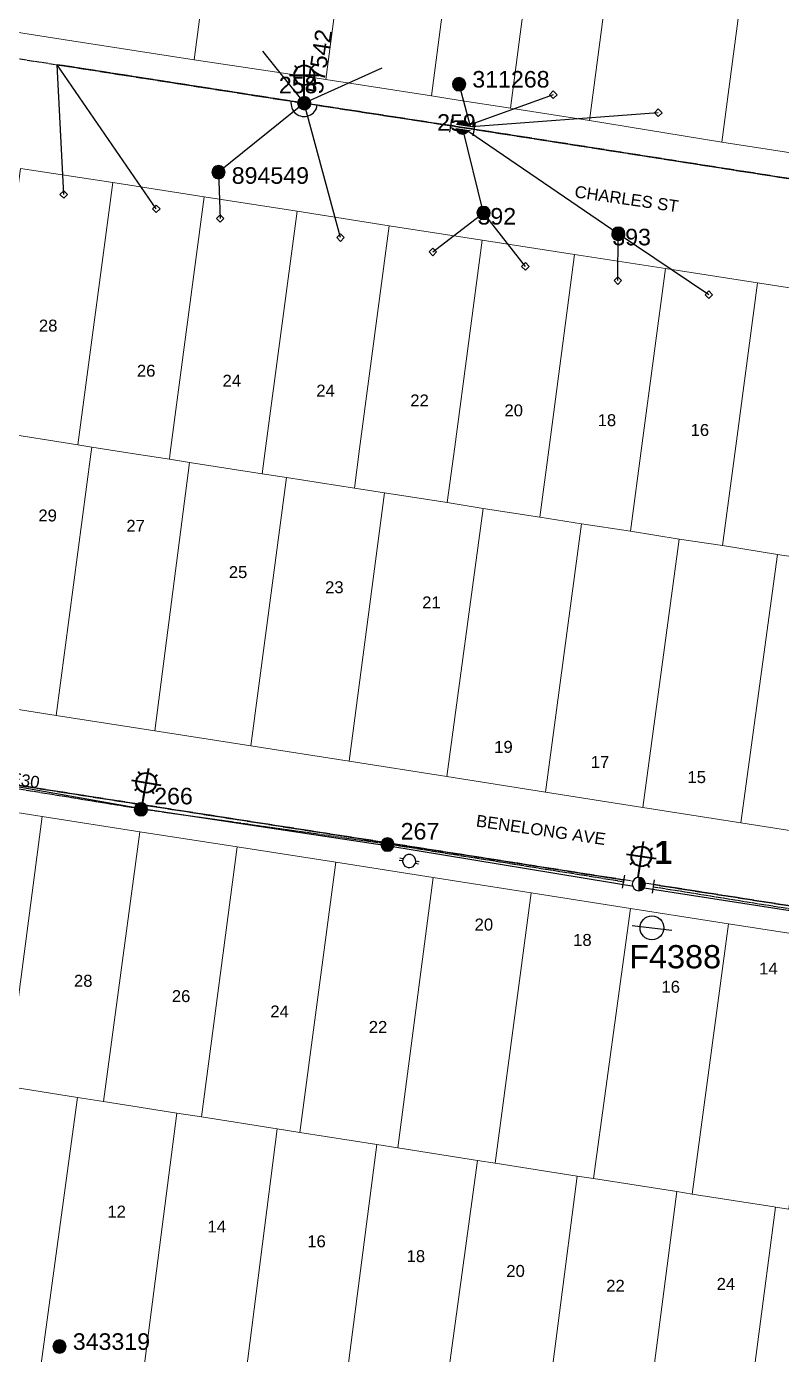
# Model space of a CAD drawing. Header units: metres. Extents: x 307654 to 309013, y 6251411 to 6251903.
# Drawn here: x 308042.2 to 308156.1, y 6251538.1 to 6251738.3 of the extents above; entities that cross this region are included whole.
import ezdxf
from ezdxf.enums import TextEntityAlignment as Align

# ---------------------------------------------------------------- set-up
doc = ezdxf.new("R2010")
doc.units = ezdxf.units.M
doc.linetypes.add('Cable Exist OH', pattern=[1, 1, 0])
doc.layers.get('0').update_dxf_attribs({"color": 6})
for name, color, linetype, lineweight in [('Cadastre Land Parcels_SP_EXT', 9, 'Continuous', 5), ('Cadastre Road Names_SP_HV_LV_SL_EXT', 9, 'Continuous', 5), ('Cadastre Roads_SP_EXT', 9, 'Continuous', 5)]:
    doc.layers.add(name, color=color, linetype=linetype, lineweight=lineweight)
for name, color, linetype in [('Equip_SP_HV_NEW', 2, 'Continuous'), ('Equip_SP_LV_EXT', 7, 'Continuous'), ('Equip_SP_SL_EXT', 7, 'Continuous'), ('Mains_HV_EXT', 7, 'Continuous'), ('Mains_HV_MOD_Hardwired', 2, 'Continuous'), ('Mains_LV_EXT', 7, 'Continuous'), ('Mains_SL_EXT', 7, 'Continuous'), ('OH_Details_SP_MISC', 7, 'Continuous'), ('Services_SP_EXT', 7, 'Continuous'), ('SupportsOH_SP_TR_HV_LV_SL_EXT', 7, 'Continuous'), ('SupportsOH_SP_TR_HV_LV_SL_NEW', 2, 'Continuous')]:
    doc.layers.add(name, color=color, linetype=linetype)
doc.styles.add('HVSW_LABEL', font='arial.ttf')
doc.styles.add('iecARIAL', font='arial.ttf', dxfattribs={"height": 2})
doc.styles.add('iecARIALBOLD', font='arialbd.ttf')
doc.styles.add('POLE_LABEL', font='arial.ttf')
doc.styles.get("Standard").update_dxf_attribs({"font": 'arial.ttf'})

# ---------------------------------------------------------------- blocks, each defined once
blk = doc.blocks.new('LV_OH_LINKS_OPEN_EXT')
for p, q in [((-0.17, 4.97), (-0.17, 5.46)), ((0.17, 4.97), (0.17, 5.46)), ((-0.17, 3), (-0.17, 2.5)), ((0.17, 3), (0.17, 2.5))]:
    blk.add_line(p, q)
blk.add_lwpolyline([(0, 2.99, 1), (0, 4.98, 1)], format="xyb", close=True)
at = {"flags": 9}
for tag, p in [('ACTUAL_STATUS', (0, 0)), ('CONSTRUCTED_VOLTAGE', (0, -0.2)), ('OPERATING_VOLTAGE', (0, -0.6)), ('ORIENTATION', (0, -0.8)), ('OWNED_BY', (0, -1)), ('STATE', (0, -1.2)), ('SWITCH_TYPE', (0, -1.4)), ('NO_PHASES', (0, -0.4)), ('USAGE', (0, -1.6)), ('LEGEND', (0, -1.8)), ('NOTES', (0, -2))]:
    blk.add_attdef(tag, text='', height=0.2, dxfattribs=at).set_placement(p, align=Align.MIDDLE_LEFT)
at = {"flags": 1}
blk.add_attdef('Z', (0, 0), '', height=0.2, dxfattribs=at)
blk = doc.blocks.new('SL_LANTERN_EXT')
at = {"lineweight": 40}
for p, q in [((0, 1.97), (0, 6.47)), ((-2.25, 4.22), (2.25, 4.22)), ((-1.46, 5.68), (-1.06, 5.28)), ((1.46, 5.68), (1.06, 5.28)), ((-1.46, 2.76), (-1.06, 3.16)), ((0, 0), (0, 2.72)), ((1.46, 2.76), (1.06, 3.16))]:
    blk.add_line(p, q, dxfattribs=at)
blk.add_circle((0, 4.22), 1.5, dxfattribs=at)
at = {"style": 'iecARIAL', "flags": 8}
blk.add_attdef('ASSET_NUM', (1.5, 1.5), '', height=2.5, dxfattribs=at)
for tag, p, height, flags in [('OPERATING_VOLTAGE', (0.98, -1.65), 0.2, 9), ('ORIENTATION', (0.98, -1.85), 0.2, 9), ('OWNED_BY', (0.98, -2.05), 0.2, 9), ('CONSTRUCTED_VOLTAGE', (0.98, -0.65), 0.2, 9), ('CONTROL_TYPE', (0.98, -0.85), 0.2, 9), ('LANTERN_PURPOSE', (0.98, -1.05), 0.2, 9), ('LANTERN_TYPE', (0.98, -1.25), 0.2, 9), ('NO_PHASES', (0.98, -1.45), 0.2, 9), ('LNUMBER', (2.18, -3.25), 2.5, 8), ('STATE', (0.98, -2.25), 0.2, 9), ('USAGE', (0.98, -2.45), 0.2, 9), ('CEXIST', (0.98, -2.65), 0.2, 9), ('CNEW', (0.98, -2.85), 0.2, 9), ('CNUMBER', (0.98, -3.05), 0.2, 9), ('CREMOVE', (0.98, -3.25), 0.2, 9), ('CREPLACE', (0.98, -3.45), 0.2, 9), ('LKINGHEIGHT', (0.98, -3.65), 0.2, 9), ('LBRACKET', (0.98, -3.85), 0.2, 9), ('LBRACKETVOCAB', (0.98, -4.05), 0.2, 9), ('LCATEGORY', (0.98, -4.25), 0.2, 9), ('LCHARGE1', (0.98, -4.45), 0.2, 9), ('LCHARGE1PERCENT', (0.98, -4.65), 0.2, 9), ('LCHARGE2', (0.98, -4.85), 0.2, 9), ('LCHARGE2PERCENT', (0.98, -5.05), 0.2, 9), ('LCHARGE3', (0.98, -5.25), 0.2, 9), ('LCHARGE3PERCENT', (0.98, -5.45), 0.2, 9), ('LEXIST', (0.98, -5.65), 0.2, 9), ('LLAMP', (0.98, -5.85), 0.2, 9), ('LLAMPVOCAB', (0.98, -6.05), 0.2, 9), ('LMAST', (0.98, -6.25), 0.2, 9), ('LMASTVOCAB', (0.98, -6.45), 0.2, 9), ('LNEW', (0.98, -6.65), 0.2, 9), ('LANTNUMBER', (0.98, -6.85), 0.2, 9), ('LOUTREACH', (0.98, -7.25), 0.2, 9), ('LOUTREACHVOCAB', (0.98, -7.45), 0.2, 9), ('LRATECODE', (0.98, -7.65), 0.2, 9), ('LREMOVE', (0.98, -7.85), 0.2, 9), ('LREPLACE', (0.98, -8.05), 0.2, 9), ('STREETNAME', (0.98, -9.25), 0.2, 9), ('SUBURB', (0.98, -9.45), 0.2, 1), ('LTYPE', (0.98, -8.25), 0.2, 9), ('LTYPEVOCAB', (0.98, -8.45), 0.2, 9), ('LEGEND', (0.98, -8.65), 0.2, 9), ('LOCATION', (0.98, -8.85), 0.2, 9), ('NOTES', (0.98, -9.05), 0.2, 9)]:
    blk.add_attdef(tag, p, '', height=height, dxfattribs=dict(flags=flags))
blk = doc.blocks.new('*U139')
at = {"lineweight": 40}
for p, q in [((0.25, 1.64), (0.93, 6.09)), ((-1.64, 4.2), (2.81, 3.53)), ((-0.64, 5.53), (-0.3, 5.07)), ((2.25, 5.09), (1.8, 4.75)), ((-1.07, 2.64), (-0.62, 2.97)), ((0, 0), (0.36, 2.38)), ((1.81, 2.2), (1.48, 2.66))]:
    blk.add_line(p, q, dxfattribs=at)
blk.add_circle((0.59, 3.86), 1.5, dxfattribs=at)
at = {"style": 'iecARIAL', "flags": 8}
blk.add_attdef('ASSET_NUM', (1.5, 1.5), '', height=2.5, dxfattribs=at)
for tag, p, height, flags in [('OPERATING_VOLTAGE', (0.98, -1.65), 0.2, 9), ('ORIENTATION', (0.98, -1.85), 0.2, 9), ('OWNED_BY', (0.98, -2.05), 0.2, 9), ('CONSTRUCTED_VOLTAGE', (0.98, -0.65), 0.2, 9), ('CONTROL_TYPE', (0.98, -0.85), 0.2, 9), ('LANTERN_PURPOSE', (0.98, -1.05), 0.2, 9), ('LANTERN_TYPE', (0.98, -1.25), 0.2, 9), ('NO_PHASES', (0.98, -1.45), 0.2, 9), ('LNUMBER', (2.18, -3.25), 2.5, 8), ('STATE', (0.98, -2.25), 0.2, 9), ('USAGE', (0.98, -2.45), 0.2, 9), ('CEXIST', (0.98, -2.65), 0.2, 9), ('CNEW', (0.98, -2.85), 0.2, 9), ('CNUMBER', (0.98, -3.05), 0.2, 9), ('CREMOVE', (0.98, -3.25), 0.2, 9), ('CREPLACE', (0.98, -3.45), 0.2, 9), ('LKINGHEIGHT', (0.98, -3.65), 0.2, 9), ('LBRACKET', (0.98, -3.85), 0.2, 9), ('LBRACKETVOCAB', (0.98, -4.05), 0.2, 9), ('LCATEGORY', (0.98, -4.25), 0.2, 9), ('LCHARGE1', (0.98, -4.45), 0.2, 9), ('LCHARGE1PERCENT', (0.98, -4.65), 0.2, 9), ('LCHARGE2', (0.98, -4.85), 0.2, 9), ('LCHARGE2PERCENT', (0.98, -5.05), 0.2, 9), ('LCHARGE3', (0.98, -5.25), 0.2, 9), ('LCHARGE3PERCENT', (0.98, -5.45), 0.2, 9), ('LEXIST', (0.98, -5.65), 0.2, 9), ('LLAMP', (0.98, -5.85), 0.2, 9), ('LLAMPVOCAB', (0.98, -6.05), 0.2, 9), ('LMAST', (0.98, -6.25), 0.2, 9), ('LMASTVOCAB', (0.98, -6.45), 0.2, 9), ('LNEW', (0.98, -6.65), 0.2, 9), ('LANTNUMBER', (0.98, -6.85), 0.2, 9), ('LOUTREACH', (0.98, -7.25), 0.2, 9), ('LOUTREACHVOCAB', (0.98, -7.45), 0.2, 9), ('LRATECODE', (0.98, -7.65), 0.2, 9), ('LREMOVE', (0.98, -7.85), 0.2, 9), ('LREPLACE', (0.98, -8.05), 0.2, 9), ('STREETNAME', (0.98, -9.25), 0.2, 9), ('SUBURB', (0.98, -9.45), 0.2, 1), ('LTYPE', (0.98, -8.25), 0.2, 9), ('LTYPEVOCAB', (0.98, -8.45), 0.2, 9), ('LEGEND', (0.98, -8.65), 0.2, 9), ('LOCATION', (0.98, -8.85), 0.2, 9), ('NOTES', (0.98, -9.05), 0.2, 9)]:
    blk.add_attdef(tag, p, '', height=height, dxfattribs=dict(flags=flags))
blk = doc.blocks.new('*U138')
at = {"lineweight": 40}
for p, q in [((0.31, 1.75), (1.1, 6.18)), ((-1.51, 4.36), (2.92, 3.57)), ((-0.48, 5.65), (-0.16, 5.19)), ((2.39, 5.14), (1.93, 4.82)), ((-0.99, 2.78), (-0.53, 3.1)), ((0, 0), (0.44, 2.49)), ((1.88, 2.27), (1.56, 2.73))]:
    blk.add_line(p, q, dxfattribs=at)
blk.add_circle((0.7, 3.96), 1.5, dxfattribs=at)
at = {"style": 'iecARIAL', "flags": 8}
blk.add_attdef('ASSET_NUM', (1.5, 1.5), '', height=2.5, dxfattribs=at)
for tag, p, height, flags in [('OPERATING_VOLTAGE', (0.98, -1.65), 0.2, 9), ('ORIENTATION', (0.98, -1.85), 0.2, 9), ('OWNED_BY', (0.98, -2.05), 0.2, 9), ('CONSTRUCTED_VOLTAGE', (0.98, -0.65), 0.2, 9), ('CONTROL_TYPE', (0.98, -0.85), 0.2, 9), ('LANTERN_PURPOSE', (0.98, -1.05), 0.2, 9), ('LANTERN_TYPE', (0.98, -1.25), 0.2, 9), ('NO_PHASES', (0.98, -1.45), 0.2, 9), ('LNUMBER', (2.18, -3.25), 2.5, 8), ('STATE', (0.98, -2.25), 0.2, 9), ('USAGE', (0.98, -2.45), 0.2, 9), ('CEXIST', (0.98, -2.65), 0.2, 9), ('CNEW', (0.98, -2.85), 0.2, 9), ('CNUMBER', (0.98, -3.05), 0.2, 9), ('CREMOVE', (0.98, -3.25), 0.2, 9), ('CREPLACE', (0.98, -3.45), 0.2, 9), ('LKINGHEIGHT', (0.98, -3.65), 0.2, 9), ('LBRACKET', (0.98, -3.85), 0.2, 9), ('LBRACKETVOCAB', (0.98, -4.05), 0.2, 9), ('LCATEGORY', (0.98, -4.25), 0.2, 9), ('LCHARGE1', (0.98, -4.45), 0.2, 9), ('LCHARGE1PERCENT', (0.98, -4.65), 0.2, 9), ('LCHARGE2', (0.98, -4.85), 0.2, 9), ('LCHARGE2PERCENT', (0.98, -5.05), 0.2, 9), ('LCHARGE3', (0.98, -5.25), 0.2, 9), ('LCHARGE3PERCENT', (0.98, -5.45), 0.2, 9), ('LEXIST', (0.98, -5.65), 0.2, 9), ('LLAMP', (0.98, -5.85), 0.2, 9), ('LLAMPVOCAB', (0.98, -6.05), 0.2, 9), ('LMAST', (0.98, -6.25), 0.2, 9), ('LMASTVOCAB', (0.98, -6.45), 0.2, 9), ('LNEW', (0.98, -6.65), 0.2, 9), ('LANTNUMBER', (0.98, -6.85), 0.2, 9), ('LOUTREACH', (0.98, -7.25), 0.2, 9), ('LOUTREACHVOCAB', (0.98, -7.45), 0.2, 9), ('LRATECODE', (0.98, -7.65), 0.2, 9), ('LREMOVE', (0.98, -7.85), 0.2, 9), ('LREPLACE', (0.98, -8.05), 0.2, 9), ('STREETNAME', (0.98, -9.25), 0.2, 9), ('SUBURB', (0.98, -9.45), 0.2, 1), ('LTYPE', (0.98, -8.25), 0.2, 9), ('LTYPEVOCAB', (0.98, -8.45), 0.2, 9), ('LEGEND', (0.98, -8.65), 0.2, 9), ('LOCATION', (0.98, -8.85), 0.2, 9), ('NOTES', (0.98, -9.05), 0.2, 9)]:
    blk.add_attdef(tag, p, '', height=height, dxfattribs=dict(flags=flags))
blk = doc.blocks.new('CCP_EXT')
at = {"flags": 9}
for tag, p in [('STATE', (0, -1.8)), ('NOTES', (0, -2))]:
    blk.add_attdef(tag, text='', height=0.2, dxfattribs=at).set_placement(p, align=Align.MIDDLE_LEFT)
blk.add_wipeout([(0, 0.57), (0.57, 0), (0, -0.57), (-0.57, 0)])
blk.add_lwpolyline([(-0.57, 0), (0, 0.57), (0.57, 0), (0, -0.57), (-0.57, 0)])
at = {"flags": 1}
blk.add_attdef('Z', (0, 0), '', height=0.2, dxfattribs=at)
at = {"flags": 9}
for tag, p in [('CCP_TYPE', (0, 0)), ('CONSTRUCTED_VOLTAGE', (0, -0.2)), ('OPERATING_VOLTAGE', (0, -0.6)), ('ORIENTATION', (0, -0.8)), ('OWNED_BY', (0, -1)), ('NO_PHASES', (0, -0.4)), ('USAGE', (0, -1.2)), ('LEGEND', (0, -1.4)), ('LIFE_SUPPORT', (0, -1.6))]:
    blk.add_attdef(tag, text='', height=0.2, dxfattribs=at).set_placement(p, align=Align.MIDDLE_LEFT)
blk = doc.blocks.new('POLE_EXT')
blk.add_hatch(color=256).paths.add_polyline_path([(-1, 0, 1), (1, 0, 1)])
blk.add_lwpolyline([(-1, 0, 1), (1, 0, 1)], format="xyb", close=True)
for tag, height, flags, p in [('pNumber', 2.5, 8, (-17.84, 2.07)), ('OWNED_BY', 0.2, 9, (1.35, -0.4)), ('SPECIAL_USE', 0.2, 9, (1.35, -0.8)), ('STATE', 0.2, 9, (1.35, -1)), ('cLV', 0.2, 9, (1.35, -1.4)), ('hDepth', 0.2, 9, (1.35, -1.6)), ('hDia', 0.2, 9, (1.35, -1.8)), ('cHV', 0.2, 9, (1.35, -2)), ('PARENT', 0.2, 9, (1.35, -0.6)), ('USAGE', 0.2, 9, (1.35, -1.2)), ('cLinedev', 0.2, 9, (1.35, -3.4)), ('pExisting', 0.2, 9, (1.35, -3.8)), ('LBRACKET', 0.2, 9, (1.35, -2.2)), ('LExisting', 0.2, 9, (1.35, -2.4)), ('LANTNUMBER', 0.2, 9, (1.35, -2.6)), ('LOther', 0.2, 9, (1.35, -2.8)), ('LRemove', 0.2, 9, (1.35, -3)), ('LEGEND', 0.2, 9, (1.35, -3.2)), ('LOCATION', 0.2, 9, (1.35, -3.6)), ('PFNUMBER', 0.2, 9, (1.35, -4)), ('pFooting', 0.2, 9, (1.35, -4.4)), ('pNew', 0.2, 9, (1.35, -4.6)), ('pRelocate', 0.2, 9, (1.35, -5)), ('pRemove', 0.2, 9, (1.35, -5.2)), ('pReplace', 0.2, 9, (1.35, -5.4)), ('pStay', 0.2, 9, (1.35, -5.6)), ('pType', 0.2, 9, (1.35, -5.8)), ('cspan', 0.2, 9, (1.35, -6)), ('NEWPFNUMBER', 0.2, 9, (1.35, -4.2)), ('STREETNAME', 0.2, 9, (1.35, -6.2)), ('SUBURB', 0.2, 9, (1.35, -6.4)), ('OPERATED_BY', 0.2, 9, (1.36, -7.01)), ('NOTES', 0.2, 9, (1.35, -6.6)), ('MAINTAINED_BY', 0.2, 9, (1.36, -6.81))]:
    blk.add_attdef(tag, text='', height=height, dxfattribs=dict(flags=flags)).set_placement(p, align=Align.MIDDLE_LEFT)
at = {"style": 'POLE_LABEL'}
for tag, height, flags, p in [('ASSET_NUM', 2.5, 8, (2, 2)), ('STRUCTURE_PLANT_NUMBER', 0.2, 9, (1.35, 0.03)), ('STREET_CODE', 0.2, 9, (1.35, -0.2))]:
    blk.add_attdef(tag, text='', height=height, dxfattribs=dict(at, flags=flags)).set_placement(p, align=Align.MIDDLE_LEFT)
at = {"flags": 1}
blk.add_attdef('Z', (1.35, -7.33), '', height=0.2, dxfattribs=at)
blk = doc.blocks.new('End Shackle_EXT')
at = {"flags": 9}
for tag, p in [('USAGE', (0, -1.4)), ('NOTES', (0, -1.6))]:
    blk.add_attdef(tag, text='', height=0.2, dxfattribs=at).set_placement(p, align=Align.MIDDLE_LEFT)
blk.add_wipeout([(0, 0.25), (1.81, 0.25), (1.82, -0.25), (0, -0.25)])
blk.add_line((1.81, -1), (1.81, 1))
at = {"flags": 1}
blk.add_attdef('Z', (0, 0), '', height=0.2, dxfattribs=at)
at = {"flags": 9}
for tag, p in [('CONNECTOR_TYPE', (0, 0)), ('CONSTRUCTED_VOLTAGE', (0, -0.2)), ('OPERATING_VOLTAGE', (0, -0.6)), ('ORIENTATION', (0, -0.8)), ('OWNED_BY', (0, -1)), ('STATE', (0, -1.2)), ('NO_PHASES', (0, -0.4))]:
    blk.add_attdef(tag, text='', height=0.2, dxfattribs=at).set_placement(p, align=Align.MIDDLE_LEFT)
blk = doc.blocks.new('*U137')
for p, q in [((-0.16, -3.76), (2.82, -4.11)), ((2.82, -4.11), (5.8, -4.46))]:
    blk.add_line(p, q)
blk.add_circle((2.82, -4.11), 1.8)
at = {"style": 'HVSW_LABEL'}
for tag, height, flags, p in [('ASSET_NUM', 3.5, 8, (2, 2)), ('STREET_CODE', 0.2, 9, (0, -0.2))]:
    blk.add_attdef(tag, text='', height=height, dxfattribs=dict(at, flags=flags)).set_placement(p, align=Align.MIDDLE_LEFT)
at = {"flags": 1}
blk.add_attdef('Z', (0, 0), '', height=0.2, dxfattribs=at)
at = {"flags": 9}
for tag, p in [('ACTUAL_STATUS', (0, -0.4)), ('CONSTRUCTED_VOLTAGE', (0, -0.6)), ('OPERATING_VOLTAGE', (0, -1)), ('ORIENTATION', (0, -1.2)), ('OWNED_BY', (0, -1.4)), ('STATE', (0, -1.6)), ('SWITCH_TYPE', (0, -1.8)), ('NO_PHASES', (0, -0.8)), ('USAGE', (0, -2)), ('SUBURB', (0, -2.4)), ('STREETNAME', (0, -2.6)), ('OPERATED_BY', (0, -3.43)), ('LEGEND', (0, -2.2)), ('LOCATION', (0, -2.8)), ('NOTES', (0, -3)), ('MAINTAINED_BY', (0, -3.22)), ('LABEL_ALIGNMENT', (0, -3.64))]:
    blk.add_attdef(tag, text='', height=0.2, dxfattribs=at).set_placement(p, align=Align.MIDDLE_LEFT)
blk = doc.blocks.new('*U142')
at = {"flags": 9}
for tag, p in [('OPERATED_BY', (0, -2.01)), ('USAGE', (0, -1.4)), ('NOTES', (0, -1.6)), ('MAINTAINED_BY', (0, -1.81))]:
    blk.add_attdef(tag, text='', height=0.2, dxfattribs=at).set_placement(p, align=Align.MIDDLE_LEFT)
blk.add_wipeout([(-0.11, 0.23), (1.77, 1.1), (1.99, 0.64), (0.11, -0.23)])
blk.add_line((2.3, -0.03), (1.46, 1.78))
at = {"flags": 1}
blk.add_attdef('Z', (0, 0), '', height=0.2, dxfattribs=at)
at = {"flags": 9}
for tag, p in [('CONNECTOR_TYPE', (0, 0)), ('CONSTRUCTED_VOLTAGE', (0, -0.2)), ('OPERATING_VOLTAGE', (0, -0.6)), ('ORIENTATION', (0, -0.8)), ('OWNED_BY', (0, -1)), ('STATE', (0, -1.2)), ('NO_PHASES', (0, -0.4))]:
    blk.add_attdef(tag, text='', height=0.2, dxfattribs=at).set_placement(p, align=Align.MIDDLE_LEFT)
blk = doc.blocks.new('*U141')
at = {"flags": 9}
for tag, p in [('STATE', (0, -1.2)), ('OPERATED_BY', (0, -2.01)), ('USAGE', (0, -1.4)), ('NOTES', (0, -1.6)), ('MAINTAINED_BY', (0, -1.81))]:
    blk.add_attdef(tag, text='', height=0.2, dxfattribs=at).set_placement(p, align=Align.MIDDLE_LEFT)
blk.add_wipeout([(-0.25, -0.02), (-0.39, 2.03), (0.11, 2.07), (0.25, 0.02)])
blk.add_line((0.85, 2.12), (-1.14, 1.98))
at = {"flags": 1}
blk.add_attdef('Z', (0, 0), '', height=0.2, dxfattribs=at)
at = {"flags": 9}
for tag, p in [('CONNECTOR_TYPE', (0, 0)), ('CONSTRUCTED_VOLTAGE', (0, -0.2)), ('OPERATING_VOLTAGE', (0, -0.6)), ('ORIENTATION', (0, -0.8)), ('OWNED_BY', (0, -1)), ('NO_PHASES', (0, -0.4))]:
    blk.add_attdef(tag, text='', height=0.2, dxfattribs=at).set_placement(p, align=Align.MIDDLE_LEFT)
blk = doc.blocks.new('POLE_REPLACE_NEW')
for tag, height, flags, p in [('ASSET_NUM', 2.5, 8, (2, 2)), ('cLinedev', 0.2, 9, (1.5, -3.2)), ('LExisting', 0.2, 9, (1.5, -2.2)), ('LANTNUMBER', 0.2, 9, (1.5, -2.4)), ('LOther', 0.2, 9, (1.5, -2.6)), ('LRemove', 0.2, 9, (1.5, -2.8)), ('LEGEND', 0.2, 9, (1.5, -3)), ('pExisting', 0.2, 9, (1.5, -3.4)), ('PFNUMBER', 0.2, 9, (1.5, -3.6)), ('NEWPFNUMBER', 0.2, 9, (1.5, -3.8)), ('pFooting', 0.2, 9, (1.5, -4)), ('cspan', 0.2, 9, (1.5, -5.6)), ('SUBURB', 0.2, 9, (1.5, -5.8)), ('STREETNAME', 0.2, 9, (1.5, -6)), ('pNew', 0.2, 9, (1.5, -4.2)), ('pNumber', 0.2, 9, (1.5, -4.4)), ('pRelocate', 0.2, 9, (1.5, -4.6)), ('pRemove', 0.2, 9, (1.5, -4.8)), ('pReplace', 0.2, 9, (1.5, -5)), ('pStay', 0.2, 9, (1.5, -5.2)), ('pType', 0.2, 9, (1.5, -5.4)), ('OPERATED_BY', 0.2, 9, (1.5, -6.6)), ('Z', 0.2, 1, (1.5, -7)), ('LOCATION', 0.2, 9, (1.5, -6.2)), ('NOTES', 0.2, 9, (1.5, -6.4)), ('MAINTAINED_BY', 0.2, 9, (1.5, -6.8))]:
    blk.add_attdef(tag, text='', height=height, dxfattribs=dict(flags=flags)).set_placement(p, align=Align.MIDDLE_LEFT)
blk.add_wipeout([(0, 1), (-0.13, 0.99), (-0.25, 0.97), (-0.37, 0.93), (-0.48, 0.88), (-0.59, 0.81), (-0.68, 0.73), (-0.77, 0.64), (-0.84, 0.54), (-0.9, 0.43), (-0.95, 0.31), (-0.98, 0.19), (-1, 0.06), (-1, -0.06), (-0.98, -0.19), (-0.95, -0.31), (-0.9, -0.43), (-0.84, -0.54), (-0.77, -0.64), (-0.68, -0.73), (-0.59, -0.81), (-0.48, -0.88), (-0.37, -0.93), (-0.25, -0.97), (-0.13, -0.99), (0, -1), (0.13, -0.99), (0.25, -0.97), (0.37, -0.93), (0.48, -0.88), (0.59, -0.81), (0.68, -0.73), (0.77, -0.64), (0.84, -0.54), (0.9, -0.43), (0.95, -0.31), (0.98, -0.19), (1, -0.06), (1, 0.06), (0.98, 0.19), (0.95, 0.31), (0.9, 0.43), (0.84, 0.54), (0.77, 0.64), (0.68, 0.73), (0.59, 0.81), (0.48, 0.88), (0.37, 0.93), (0.25, 0.97), (0.13, 0.99)])
h = blk.add_hatch(color=256)
edge = h.paths.add_edge_path()
edge.add_arc((0, 0), 1, 270, 450)
edge.add_line((0, 1), (0, -1))
blk.add_lwpolyline([(0, 1), (0, -1)])
at = {"lineweight": -3}
blk.add_arc((0, 0), 1, 90, 270, dxfattribs=at)
blk.add_arc((0, 0), 1, 270, 90)
at = {"style": 'POLE_LABEL', "flags": 9}
blk.add_attdef('STRUCTURE_PLANT_NUMBER', text='', height=0.2, dxfattribs=at).set_placement((1.5, 0.24), align=Align.MIDDLE_LEFT)
at = {"flags": 9}
for tag, p in [('STREET_CODE', (1.5, 0)), ('OWNED_BY', (1.5, -0.2)), ('SPECIAL_USE', (1.5, -0.6)), ('STATE', (1.5, -0.8)), ('cLV', (1.5, -1.2)), ('cHV', (1.5, -1.8)), ('PARENT', (1.5, -0.4)), ('USAGE', (1.5, -1)), ('hDepth', (1.5, -1.4)), ('hDia', (1.5, -1.6)), ('LBRACKET', (1.5, -2))]:
    blk.add_attdef(tag, text='', height=0.2, dxfattribs=at).set_placement(p, align=Align.MIDDLE_LEFT)

msp = doc.modelspace()

# ---------------------------------------------------------------- linework, layer by layer
at = {"layer": 'Cadastre Land Parcels_SP_EXT', "linetype": 'Continuous'}
for points in [[(308093.33, 6251775.4), (308079.76, 6251777.17), (308073.4, 6251778.14), (308067.54, 6251733.29), (308087.4, 6251730.34), (308093.33, 6251775.4)], [(308109.23, 6251772.92), (308093.33, 6251775.4), (308087.4, 6251730.34), (308103.31, 6251727.86), (308109.23, 6251772.92)], [(308115.24, 6251726), (308121.15, 6251771.06), (308113.35, 6251772.28), (308109.23, 6251772.92), (308103.31, 6251727.86), (308107.37, 6251727.23), (308115.24, 6251726)], [(308133.09, 6251769.2), (308121.15, 6251771.06), (308115.24, 6251726), (308127.17, 6251724.14), (308133.09, 6251769.2)], [(308153.04, 6251765.83), (308133.23, 6251769.17), (308133.09, 6251769.2), (308127.17, 6251724.14), (308147.14, 6251720.9), (308153.04, 6251765.83)], [(308166.98, 6251717.81), (308172.95, 6251762.75), (308153.04, 6251765.83), (308147.14, 6251720.9), (308166.98, 6251717.81)], [(308055.24, 6251714.78), (308041.32, 6251716.93), (308036.05, 6251677.46), (308037.92, 6251677.16), (308049.97, 6251675.24), (308055.24, 6251714.78)], [(308069.05, 6251712.63), (308055.24, 6251714.78), (308049.97, 6251675.24), (308052.08, 6251674.89), (308058.15, 6251673.95), (308063.78, 6251673.08), (308063.91, 6251674.07), (308069.05, 6251712.63)], [(308083.04, 6251710.45), (308069.05, 6251712.63), (308063.91, 6251674.07), (308063.78, 6251673.08), (308066.82, 6251672.58), (308077.76, 6251670.89), (308078.22, 6251674.35), (308083.04, 6251710.45)], [(308096.94, 6251708.28), (308083.04, 6251710.45), (308078.22, 6251674.35), (308077.76, 6251670.89), (308081.47, 6251670.3), (308091.7, 6251668.72), (308092.48, 6251674.64), (308096.94, 6251708.28)], [(308092.48, 6251674.64), (308091.7, 6251668.72), (308096.25, 6251667.98), (308105.71, 6251666.53), (308106.83, 6251674.93), (308110.96, 6251706.1), (308096.94, 6251708.28), (308092.48, 6251674.64)], [(308106.83, 6251674.93), (308105.71, 6251666.53), (308111.1, 6251665.66), (308119.68, 6251664.35), (308121.11, 6251675.22), (308124.88, 6251703.96), (308110.96, 6251706.1), (308106.83, 6251674.93)], [(308138.62, 6251701.83), (308124.88, 6251703.96), (308121.11, 6251675.22), (308119.68, 6251664.35), (308125.94, 6251663.34), (308133.37, 6251662.21), (308135.13, 6251675.5), (308138.62, 6251701.83)], [(308135.13, 6251675.5), (308133.37, 6251662.21), (308140.68, 6251661.04), (308147.24, 6251660.04), (308149.33, 6251675.79), (308152.5, 6251699.67), (308138.62, 6251701.83), (308135.13, 6251675.5)], [(308149.33, 6251675.79), (308147.24, 6251660.04), (308155.52, 6251658.72), (308161.26, 6251657.85), (308163.64, 6251676.08), (308166.44, 6251697.49), (308152.5, 6251699.67), (308149.33, 6251675.79)], [(308049.97, 6251675.24), (308037.92, 6251677.16), (308037.4, 6251673.53), (308032.09, 6251636.74), (308046.71, 6251634.45), (308051.94, 6251673.82), (308052.08, 6251674.89), (308049.97, 6251675.24)], [(308058.15, 6251673.95), (308052.08, 6251674.89), (308051.94, 6251673.82), (308046.71, 6251634.45), (308061.58, 6251632.12), (308066.82, 6251672.58), (308063.78, 6251673.08), (308058.15, 6251673.95)], [(308077.76, 6251670.89), (308066.82, 6251672.58), (308061.58, 6251632.12), (308076.05, 6251629.85), (308081.47, 6251670.3), (308077.76, 6251670.89)], [(308091.7, 6251668.72), (308081.47, 6251670.3), (308076.05, 6251629.85), (308090.89, 6251627.52), (308096.25, 6251667.98), (308091.7, 6251668.72)], [(308111.1, 6251665.66), (308105.71, 6251666.53), (308096.25, 6251667.98), (308090.89, 6251627.52), (308105.64, 6251625.21), (308111.1, 6251665.66)], [(308119.68, 6251664.35), (308111.1, 6251665.66), (308105.64, 6251625.21), (308120.5, 6251622.88), (308125.94, 6251663.34), (308119.68, 6251664.35)], [(308133.37, 6251662.21), (308125.94, 6251663.34), (308120.5, 6251622.88), (308135.23, 6251620.57), (308140.68, 6251661.04), (308133.37, 6251662.21)], [(308147.24, 6251660.04), (308140.68, 6251661.04), (308135.23, 6251620.57), (308149.99, 6251618.26), (308155.52, 6251658.72), (308147.24, 6251660.04)], [(308170.13, 6251656.47), (308161.26, 6251657.85), (308155.52, 6251658.72), (308149.99, 6251618.26), (308164.71, 6251615.95), (308170.13, 6251656.47)], [(308044.61, 6251619.19), (308029.84, 6251621.51), (308024.28, 6251580.87), (308034.88, 6251579.19), (308039.25, 6251578.52), (308044.61, 6251619.19)], [(308059.32, 6251616.89), (308044.61, 6251619.19), (308039.25, 6251578.52), (308049.9, 6251576.84), (308053.86, 6251576.22), (308059.32, 6251616.89)], [(308074.01, 6251614.62), (308059.32, 6251616.89), (308053.86, 6251576.22), (308064.91, 6251574.47), (308068.65, 6251573.9), (308074.01, 6251614.62)], [(308088.89, 6251612.3), (308074.01, 6251614.62), (308068.65, 6251573.9), (308080.03, 6251572.09), (308083.48, 6251571.57), (308088.89, 6251612.3)], [(308103.6, 6251609.99), (308088.89, 6251612.3), (308083.48, 6251571.57), (308095.1, 6251569.73), (308098.25, 6251569.25), (308103.6, 6251609.99)], [(308118.38, 6251607.68), (308103.6, 6251609.99), (308098.25, 6251569.25), (308110.24, 6251567.33), (308112.93, 6251566.94), (308118.38, 6251607.68)], [(308133.33, 6251605.35), (308118.38, 6251607.68), (308112.93, 6251566.94), (308125.3, 6251564.99), (308127.77, 6251564.61), (308133.33, 6251605.35)], [(308148.14, 6251603.03), (308133.33, 6251605.35), (308127.77, 6251564.61), (308140.32, 6251562.64), (308142.63, 6251562.28), (308148.14, 6251603.03)], [(308162.74, 6251600.75), (308148.14, 6251603.03), (308142.63, 6251562.28), (308155, 6251560.33), (308155.24, 6251560.3), (308157.22, 6251559.99), (308162.74, 6251600.75)], [(308039.25, 6251578.52), (308034.88, 6251579.19), (308029.09, 6251536.15), (308044.07, 6251534.1), (308049.9, 6251576.84), (308039.25, 6251578.52)], [(308064.91, 6251574.47), (308053.86, 6251576.22), (308049.9, 6251576.84), (308044.07, 6251534.1), (308059.42, 6251532.01), (308064.91, 6251574.47)], [(308080.03, 6251572.09), (308068.65, 6251573.9), (308064.91, 6251574.47), (308059.42, 6251532.01), (308074.65, 6251529.94), (308080.03, 6251572.09)], [(308083.48, 6251571.57), (308080.03, 6251572.09), (308074.65, 6251529.94), (308089.64, 6251527.89), (308095.1, 6251569.73), (308083.48, 6251571.57)], [(308098.25, 6251569.25), (308095.1, 6251569.73), (308089.64, 6251527.89), (308104.6, 6251525.86), (308110.24, 6251567.33), (308098.25, 6251569.25)], [(308125.3, 6251564.99), (308112.93, 6251566.94), (308110.24, 6251567.33), (308104.6, 6251525.86), (308119.99, 6251523.76), (308125.3, 6251564.99)], [(308140.32, 6251562.64), (308127.77, 6251564.61), (308125.3, 6251564.99), (308119.99, 6251523.76), (308135, 6251521.72), (308140.32, 6251562.64)], [(308142.63, 6251562.28), (308140.32, 6251562.64), (308135, 6251521.72), (308149.88, 6251519.69), (308155.24, 6251560.3), (308155, 6251560.33), (308142.63, 6251562.28)], [(308157.22, 6251559.99), (308155.24, 6251560.3), (308149.88, 6251519.69), (308165.25, 6251517.59), (308170.18, 6251557.93), (308157.22, 6251559.99)]]:
    msp.add_lwpolyline(points, close=True, dxfattribs=at)
at = {"layer": 'Cadastre Roads_SP_EXT', "linetype": 'Continuous'}
for points in [[(308164.71, 6251615.95), (308149.99, 6251618.26), (308135.23, 6251620.57), (308120.5, 6251622.88), (308105.64, 6251625.21), (308090.89, 6251627.52), (308076.05, 6251629.85), (308061.58, 6251632.12), (308046.71, 6251634.45), (308032.09, 6251636.74)], [(308029.84, 6251621.51), (308044.61, 6251619.19), (308059.32, 6251616.89), (308074.01, 6251614.62), (308088.89, 6251612.3), (308103.6, 6251609.99), (308118.38, 6251607.68), (308133.33, 6251605.35), (308148.14, 6251603.03), (308162.74, 6251600.75)]]:
    msp.add_lwpolyline(points, dxfattribs=at)
at = {"layer": 'Mains_HV_EXT', "linetype": 'Cable Exist OH'}
msp.add_lwpolyline([(308134.31, 6251609.02), (308170.44, 6251603.19)], dxfattribs=at)
at = {"layer": 'Mains_LV_EXT', "linetype": 'Cable Exist OH'}
for points in [[(308084.13, 6251726.75), (308046.83, 6251732.56)], [(308059.22, 6251621.05), (308022.92, 6251626.73)], [(308096.67, 6251615.22), (308059.22, 6251621.05)], [(308134.39, 6251609.32), (308096.67, 6251615.22)], [(308170.44, 6251603.69), (308134.39, 6251609.32)]]:
    msp.add_lwpolyline(points, dxfattribs=at)
at = {"layer": 'Mains_LV_EXT', "linetype": 'Continuous'}
msp.add_lwpolyline([(308082.15, 6251727.06, 1.002115), (308086.1, 6251726.44)], format="xyb", dxfattribs=at)
at = {"layer": 'Mains_SL_EXT', "linetype": 'Cable Exist OH'}
for points in [[(308020.61, 6251736.63), (308046.83, 6251732.56), (308084.13, 6251726.75)], [(308002.28, 6251629.96), (308022.92, 6251626.73), (308059.22, 6251621.05)], [(308059.22, 6251621.05), (308096.67, 6251615.22), (308134.39, 6251609.32)], [(308134.39, 6251609.32), (308170.44, 6251603.7), (308209.93, 6251597.54)]]:
    msp.add_lwpolyline(points, dxfattribs=at)
at = {"layer": 'OH_Details_SP_MISC', "color": 7, "linetype": 'Continuous', "flags": 128}
msp.add_lwpolyline([(308002.17, 6251630.03), (308023.16, 6251626.85), (308059.28, 6251620.47), (308096.87, 6251614.77), (308134.73, 6251608.53), (308170.37, 6251603), (308210.04, 6251597.11)], dxfattribs=at)
at = {"layer": 'Services_SP_EXT'}
for points in [[(308077.84, 6251734.61), (308084.13, 6251726.75)], [(308095.85, 6251732.06), (308084.13, 6251726.75)], [(308109.32, 6251722.89), (308107.48, 6251729.61)], [(308111.18, 6251710.2), (308108, 6251723.1)], [(308131.51, 6251707.07), (308108, 6251723.1)]]:
    msp.add_lwpolyline(points, dxfattribs=at)

# ---------------------------------------------------------------- block references
at = {"layer": 'Equip_SP_HV_NEW', "linetype": 'Continuous'}
ref = msp.add_blockref('*U137', (308133.76, 6251606.53), dxfattribs=at)
ref.add_attrib('ASSET_NUM', 'F4388', dxfattribs={"layer": '0', "height": 3.5, "style": 'HVSW_LABEL'}).set_placement((308133.15, 6251598.06), align=Align.MIDDLE_LEFT)
at = {"layer": 'Equip_SP_LV_EXT', "rotation": 259.9731554500152}
msp.add_blockref('LV_OH_LINKS_OPEN_EXT', (308096.04, 6251613.19), dxfattribs=at)
at = {"layer": 'Equip_SP_SL_EXT'}
ref = msp.add_blockref('SL_LANTERN_EXT', (308084.13, 6251726.75), dxfattribs=at)
ref.add_attrib('ASSET_NUM', '57542', dxfattribs={"layer": '0', "height": 2.5, "rotation": 81.2605, "style": 'iecARIAL'}).set_placement((308085.63, 6251728.25), align=Align.MIDDLE_LEFT)
for name, p in [('*U138', (308059.57, 6251620.33)), ('*U139', (308134.39, 6251609.32))]:
    msp.add_blockref(name, p, dxfattribs=at)
at = {"layer": 'SupportsOH_SP_TR_HV_LV_SL_EXT'}
ref = msp.add_blockref('POLE_EXT', (308084.13, 6251726.75), dxfattribs=at)
ref.add_attrib('ASSET_NUM', '258', dxfattribs={"layer": '0', "height": 2.5, "rotation": 0.0836, "style": 'POLE_LABEL'}).set_placement((308086.13, 6251727.5), align=Align.BOTTOM_RIGHT)
ref = msp.add_blockref('POLE_EXT', (308108, 6251723.1), dxfattribs=at)
ref.add_attrib('ASSET_NUM', '259', dxfattribs={"layer": '0', "height": 2.5, "rotation": 0.0449, "style": 'POLE_LABEL'}).set_placement((308110, 6251723.85), align=Align.MIDDLE_RIGHT)
ref = msp.add_blockref('POLE_EXT', (308071.19, 6251716.35), dxfattribs=at)
ref.add_attrib('ASSET_NUM', '894549', dxfattribs={"layer": '0', "height": 2.5, "style": 'POLE_LABEL'}).set_placement((308073.19, 6251717.1), align=Align.TOP_LEFT)
ref = msp.add_blockref('POLE_EXT', (308111.18, 6251710.2), dxfattribs=dict(at, rotation=359.9388754072845))
ref.add_attrib('ASSET_NUM', '392', dxfattribs={"layer": '0', "height": 2.5, "rotation": 359.9277, "style": 'POLE_LABEL'}).set_placement((308113.18, 6251710.95), align=Align.TOP_CENTER)
ref = msp.add_blockref('POLE_EXT', (308131.51, 6251707.07), dxfattribs=dict(at, rotation=0.05192088972066247))
ref.add_attrib('ASSET_NUM', '393', dxfattribs={"layer": '0', "height": 2.5, "rotation": 0.0275, "style": 'POLE_LABEL'}).set_placement((308133.51, 6251707.82), align=Align.TOP_CENTER)
ref = msp.add_blockref('POLE_EXT', (308059.49, 6251620.28), dxfattribs=at)
ref.add_attrib('ASSET_NUM', '266', dxfattribs={"layer": '0', "height": 2.5, "style": 'POLE_LABEL'}).set_placement((308061.49, 6251622.28), align=Align.MIDDLE_LEFT)
ref = msp.add_blockref('POLE_EXT', (308096.68, 6251614.97), dxfattribs=at)
ref.add_attrib('ASSET_NUM', '267', dxfattribs={"layer": '0', "height": 2.5, "style": 'POLE_LABEL'}).set_placement((308098.68, 6251616.97), align=Align.MIDDLE_LEFT)
ref = msp.add_blockref('POLE_EXT', (308047.21, 6251539.28), dxfattribs=at)
ref.add_attrib('ASSET_NUM', '343319', dxfattribs={"layer": '0', "height": 2.5, "style": 'POLE_LABEL'}).set_placement((308049.21, 6251540.03), align=Align.MIDDLE_LEFT)

# ---------------------------------------------------------------- texts
at = {"layer": 'Cadastre Land Parcels_SP_EXT'}
for s, p in [('28', (308044.1, 6251692.32)), ('26', (308058.88, 6251685.52)), ('24', (308071.8, 6251684.01)), ('24', (308085.95, 6251682.52)), ('22', (308100.12, 6251681.03)), ('20', (308114.33, 6251679.54)), ('18', (308128.39, 6251678.06)), ('16', (308142.41, 6251676.58)), ('29', (308044.02, 6251663.69)), ('27', (308057.29, 6251662.13)), ('25', (308072.74, 6251655.15)), ('23', (308087.27, 6251652.87)), ('21', (308101.92, 6251650.58)), ('19', (308112.78, 6251628.8)), ('17', (308127.35, 6251626.52)), ('15', (308141.94, 6251624.24)), ('20', (308109.83, 6251602.01)), ('18', (308124.69, 6251599.69)), ('14', (308152.75, 6251595.38)), ('28', (308049.39, 6251593.53)), ('26', (308064.15, 6251591.22)), ('16', (308138.01, 6251592.63)), ('24', (308079.01, 6251588.9)), ('22', (308093.86, 6251586.57)), ('12', (308054.43, 6251558.73)), ('14', (308069.53, 6251556.48)), ('16', (308084.58, 6251554.25)), ('18', (308099.57, 6251552.01)), ('20', (308114.61, 6251549.78)), ('22', (308129.68, 6251547.54)), ('24', (308146.35, 6251547.83))]:
    msp.add_text(s, height=1.8, dxfattribs=at).set_placement(p)
at = {"layer": 'Cadastre Road Names_SP_HV_LV_SL_EXT'}
msp.add_text('BENELONG AVE', height=1.8, rotation=351.745, dxfattribs=at).set_placement((308109.96, 6251617.71))
at = {"layer": 'Cadastre Roads_SP_EXT'}
msp.add_text('CHARLES ST', height=1.8, rotation=351.745, dxfattribs=at).set_placement((308124.82, 6251712.57))
at = {"layer": 'Mains_LV_EXT'}
msp.add_text('E30', height=1.8, rotation=351.0969, dxfattribs=at).set_placement((308039.63, 6251624.12))

# ---------------------------------------------------------------- next in the draw order: block references
at = {"layer": 'Services_SP_EXT', "rotation": 90.0000000000002}
msp.add_blockref('CCP_EXT', (308121.69, 6251728.03), dxfattribs=at)
at = {"layer": 'Services_SP_EXT'}
for p in [(308137.53, 6251725.32), (308047.85, 6251712.99), (308061.81, 6251710.82), (308071.45, 6251709.37), (308089.6, 6251706.49), (308103.53, 6251704.32), (308117.49, 6251702.15), (308131.43, 6251700.01), (308145.17, 6251697.87)]:
    msp.add_blockref('CCP_EXT', p, dxfattribs=at)

# ---------------------------------------------------------------- next in the draw order: linework, layer by layer
at = {"layer": 'Cadastre Roads_SP_EXT', "linetype": 'Continuous'}
for points in [[(308166.98, 6251717.81), (308147.14, 6251720.9), (308127.17, 6251724.14), (308115.24, 6251726), (308107.37, 6251727.23), (308103.31, 6251727.86), (308087.4, 6251730.34), (308067.54, 6251733.29), (308047.77, 6251736.37), (308027.85, 6251739.47)], [(308041.32, 6251716.93), (308055.24, 6251714.78), (308069.05, 6251712.63), (308083.04, 6251710.45), (308096.94, 6251708.28), (308110.96, 6251706.1), (308124.88, 6251703.96), (308138.62, 6251701.83), (308152.5, 6251699.67), (308166.44, 6251697.49)]]:
    msp.add_lwpolyline(points, dxfattribs=at)
at = {"layer": 'Mains_HV_EXT', "linetype": 'Cable Exist OH'}
msp.add_lwpolyline([(307965.86, 6251701.9), (307957.49, 6251636.97), (308059.41, 6251620.38), (308096.7, 6251615.08), (308134.37, 6251609.06)], dxfattribs=at)
at = {"layer": 'Services_SP_EXT'}
for points in [[(308061.81, 6251710.82), (308046.83, 6251732.56)], [(308047.85, 6251712.99), (308046.83, 6251732.56)], [(308121.69, 6251728.03), (308108, 6251723.1)], [(308084.13, 6251726.75), (308071.19, 6251716.35), (308071.45, 6251709.37)], [(308089.6, 6251706.49), (308084.13, 6251726.75)], [(308137.53, 6251725.32), (308108, 6251723.1)], [(308103.53, 6251704.32), (308111.18, 6251710.2)], [(308117.49, 6251702.15), (308111.18, 6251710.2)], [(308131.43, 6251700.01), (308131.51, 6251707.07)], [(308145.17, 6251697.87), (308131.51, 6251707.07)]]:
    msp.add_lwpolyline(points, dxfattribs=at)

# ---------------------------------------------------------------- next in the draw order: block references
at = {"layer": 'SupportsOH_SP_TR_HV_LV_SL_EXT'}
ref = msp.add_blockref('POLE_EXT', (308107.48, 6251729.61), dxfattribs=at)
ref.add_attrib('ASSET_NUM', '311268', dxfattribs={"layer": '0', "height": 2.5, "style": 'POLE_LABEL'}).set_placement((308109.48, 6251730.36), align=Align.MIDDLE_LEFT)

# ---------------------------------------------------------------- next in the draw order: block references
at = {"layer": 'Mains_HV_MOD_Hardwired', "color": 7, "linetype": 'Continuous', "rotation": 146.0405913077213}
msp.add_blockref('*U142', (308134.31, 6251609.04), dxfattribs=at).dxf.unprotected_set("ltscale", 0)
at = {"layer": 'Mains_LV_EXT', "rotation": 351.1405705262142}
msp.add_blockref('End Shackle_EXT', (308108, 6251723.1), dxfattribs=at)

# ---------------------------------------------------------------- next in the draw order: block references
at = {"layer": 'Mains_HV_MOD_Hardwired', "color": 7, "linetype": 'Continuous', "rotation": 257.8250643137113}
msp.add_blockref('*U141', (308134.79, 6251608.94), dxfattribs=at).dxf.unprotected_set("ltscale", 0)
at = {"layer": 'Mains_LV_EXT', "rotation": 171.1732773078785}
msp.add_blockref('End Shackle_EXT', (308108, 6251723.1), dxfattribs=at)

# ---------------------------------------------------------------- next in the draw order: linework, layer by layer
at = {"layer": 'Mains_HV_EXT', "linetype": 'Cable Exist OH'}
msp.add_lwpolyline([(308223.75, 6251705.01), (308046.83, 6251732.56)], dxfattribs=at)
at = {"layer": 'Mains_LV_EXT', "linetype": 'Cable Exist OH'}
for points in [[(308108, 6251723.1), (308084.13, 6251726.75)], [(308185.86, 6251710.9), (308108, 6251723.1)]]:
    msp.add_lwpolyline(points, dxfattribs=at)
at = {"layer": 'Mains_SL_EXT', "linetype": 'Cable Exist OH'}
msp.add_lwpolyline([(308084.13, 6251726.75), (308108, 6251723.1), (308185.86, 6251710.9)], dxfattribs=at)

# ---------------------------------------------------------------- next in the draw order: block references
at = {"layer": 'SupportsOH_SP_TR_HV_LV_SL_NEW'}
ref = msp.add_blockref('POLE_REPLACE_NEW', (308134.61, 6251609.01), dxfattribs=at)
ref.add_attrib('pNumber', '1', dxfattribs={"height": 3.5, "style": 'iecARIALBOLD'}).set_placement((308136.94, 6251613.77), align=Align.MIDDLE_LEFT)

doc.saveas('drawing.dxf')
